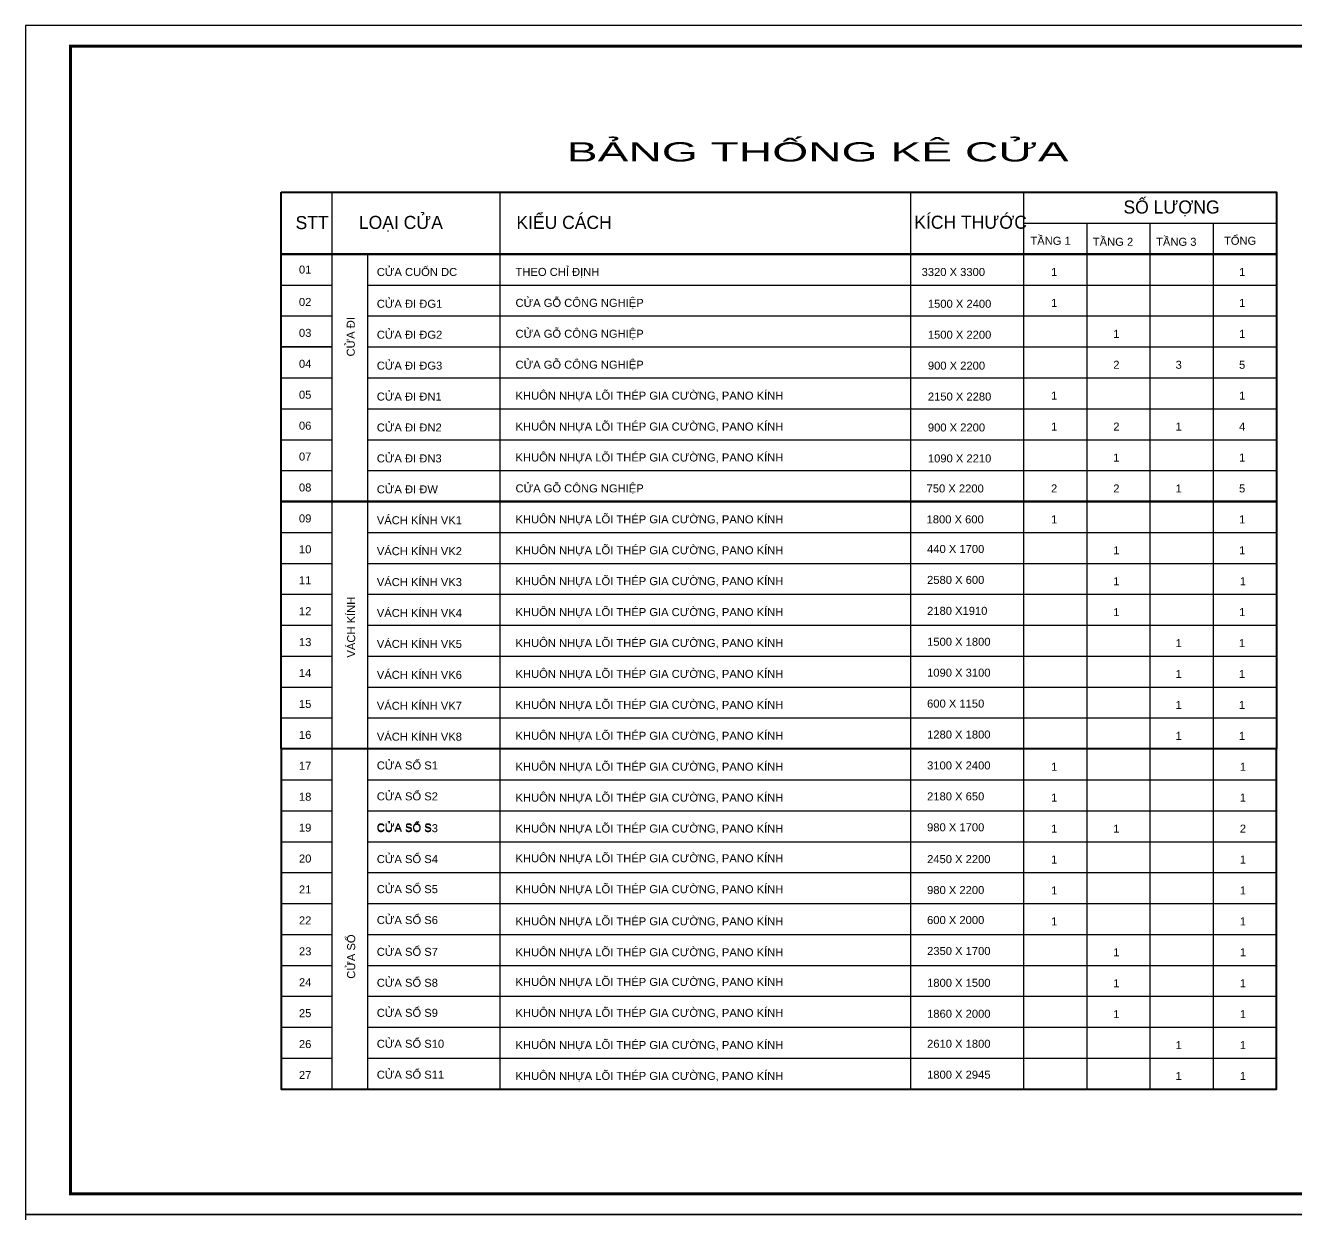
# Model space of a CAD drawing. Header units: millimetres. Extents: x -229618 to 2906, y -178063 to 96806.
# Drawn here: x -20344 to -12404, y -39155 to -31730 of the extents above; entities that cross this region are included whole.
import ezdxf

# ---------------------------------------------------------------- set-up
doc = ezdxf.new("R2010")
doc.units = ezdxf.units.MM
doc.header["$LTSCALE"] = 200
doc.header["$MEASUREMENT"] = 0
doc.layers.get('DEFPOINTS').update_dxf_attribs({"linetype": 'CONTINUOUS'})
doc.layers.add('cat', color=1, linetype='CONTINUOUS', lineweight=40)
doc.layers.add('thay', color=7, linetype='CONTINUOUS', lineweight=18)
doc.layers.add('in', color=203, linetype='CONTINUOUS', lineweight=5, plot=False)
for name, color, linetype in [('KHUNGTEN', 7, 'CONTINUOUS'), ('KTEN', 7, 'CONTINUOUS'), ('TEXT', 33, 'CONTINUOUS'), ('TEXT-50', 40, 'CONTINUOUS'), ('thong ke cua', 7, 'CONTINUOUS')]:
    doc.layers.add(name, color=color, linetype=linetype)
doc.styles.add('$0$CHU HOA Day', font='Vharial_0.ttf')
doc.styles.add('dam', font='Vhavanb_0.ttf', dxfattribs={"width": 0.9, "height": 450})

# ---------------------------------------------------------------- blocks, each defined once
blk = doc.blocks.new('KhungA3')
at = {"layer": 'DEFPOINTS', "color": 8}
blk.add_lwpolyline([(-3.74, 3.81), (416.31, 3.81), (416.31, 300.81), (-3.74, 300.81)], close=True, dxfattribs=at)
at = {"layer": 'KHUNGTEN', "color": 4, "const_width": 0.724}
blk.add_lwpolyline([(7.54, 8.99), (411.13, 8.99), (411.13, 295.64), (7.54, 295.64)], close=True, dxfattribs=at)

msp = doc.modelspace()

# ---------------------------------------------------------------- linework, layer by layer
at = {"layer": 'cat', "linetype": 'Continuous'}
for points in [[(-18746, -32771.8), (-12529.7, -32771.8), (-12529.7, -33158), (-18746, -33158)], [(-18746, -33158), (-12529.7, -33158), (-12529.7, -34702.7), (-18746, -34702.7)], [(-18746, -34702.7), (-12529.7, -34702.7), (-12529.7, -36247.4), (-18746, -36247.4)], [(-12529.7, -36247.4), (-18746, -36247.4), (-18746, -38371.3), (-12529.7, -38371.3)]]:
    msp.add_lwpolyline(points, close=True, dxfattribs=at)
at = {"layer": 'in', "linetype": 'Continuous'}
for points in [[(-20344.3, -31729.9), (-9843.3, -31729.9), (-9843.3, -39154.9), (-20344.3, -39154.9)], [(-20344.3, -39154.9), (-7743, -39154.9), (-7743, -48064.9), (-20344.3, -48064.9)]]:
    msp.add_lwpolyline(points, close=True, dxfattribs=at)
at = {"layer": 'KTEN'}
for p, q in [((-18746, -32771.8), (-12546, -32771.8)), ((-18746, -32771.8), (-18746, -38371.3)), ((-18746, -32771.8), (-12529.7, -32771.8)), ((-18429.3, -32771.8), (-18429.3, -38371.3)), ((-17381.4, -32771.8), (-17381.4, -38371.3)), ((-14815.1, -32771.8), (-14815.1, -38371.3)), ((-14110, -32771.8), (-14110, -38371.3)), ((-14110, -32964.9), (-12529.7, -32964.9)), ((-18746, -33158), (-12529.7, -33158)), ((-18207.1, -33158), (-18207.1, -38371.3)), ((-18746, -33351.1), (-18429.3, -33351.1)), ((-18207.1, -33351.1), (-12529.7, -33351.1)), ((-18746, -33544.2), (-18429.3, -33544.2)), ((-18207.1, -33544.2), (-12529.7, -33544.2)), ((-18746, -33737.3), (-18429.3, -33737.3)), ((-18429.3, -33737.3), (-18746, -33737.3)), ((-18746, -33737.3), (-18429.3, -33737.3)), ((-18207.1, -33737.3), (-12529.7, -33737.3)), ((-18207.1, -33737.3), (-12529.7, -33737.3)), ((-18746, -33930.4), (-18429.3, -33930.4)), ((-18207.1, -33930.4), (-12529.7, -33930.4)), ((-18746, -34123.4), (-18429.3, -34123.4)), ((-18746, -34123.4), (-18429.3, -34123.4)), ((-18207.1, -34123.4), (-12529.7, -34123.4)), ((-18746, -34316.5), (-18429.3, -34316.5)), ((-18207.1, -34316.5), (-12529.7, -34316.5)), ((-18746, -34509.6), (-18429.3, -34509.6)), ((-18207.1, -34509.6), (-12529.7, -34509.6)), ((-18746, -34702.7), (-18429.3, -34702.7)), ((-18746, -34702.7), (-12529.7, -34702.7)), ((-18746, -34702.7), (-18429.3, -34702.7)), ((-18207.1, -34702.7), (-12529.7, -34702.7)), ((-18207.1, -34702.7), (-12529.7, -34702.7)), ((-18746, -34895.8), (-18429.3, -34895.8)), ((-18746, -34895.8), (-18429.3, -34895.8)), ((-18746, -34895.8), (-18429.3, -34895.8)), ((-18207.1, -34895.8), (-12529.7, -34895.8)), ((-18746, -35088.9), (-18429.3, -35088.9)), ((-18207.1, -35088.9), (-12529.7, -35088.9)), ((-18207.1, -35088.9), (-12529.7, -35088.9)), ((-18746, -35282), (-18429.3, -35282)), ((-18746, -35282), (-18429.3, -35282)), ((-18207.1, -35282), (-12529.7, -35282)), ((-18746, -35475), (-18429.3, -35475)), ((-18207.1, -35475), (-12529.7, -35475)), ((-18746, -35668.1), (-18429.3, -35668.1)), ((-18207.1, -35668.1), (-12529.7, -35668.1)), ((-18746, -35861.2), (-18429.3, -35861.2)), ((-18207.1, -35861.2), (-12529.7, -35861.2)), ((-18746, -36054.3), (-18429.3, -36054.3)), ((-18207.1, -36054.3), (-12529.7, -36054.3)), ((-18746, -36247.4), (-12529.7, -36247.4)), ((-18746, -36247.4), (-18429.3, -36247.4)), ((-18207.1, -36247.4), (-12529.7, -36247.4)), ((-18207.1, -36247.4), (-12529.7, -36247.4)), ((-18746, -36440.5), (-18429.3, -36440.5)), ((-18207.1, -36440.5), (-12529.7, -36440.5)), ((-18746, -36633.6), (-18429.3, -36633.6)), ((-18207.1, -36633.6), (-12529.7, -36633.6)), ((-18746, -36826.6), (-18429.3, -36826.6)), ((-18207.1, -36826.6), (-12529.7, -36826.6)), ((-18207.1, -36826.6), (-12529.7, -36826.6)), ((-18746, -37019.7), (-18429.3, -37019.7)), ((-18207.1, -37019.7), (-12529.7, -37019.7)), ((-18207.1, -37019.7), (-12529.7, -37019.7)), ((-18746, -37212.8), (-18429.3, -37212.8)), ((-18207.1, -37212.8), (-12529.7, -37212.8)), ((-18746, -37405.9), (-18429.3, -37405.9)), ((-18207.1, -37405.9), (-12529.7, -37405.9)), ((-18746, -37599), (-18429.3, -37599)), ((-18207.1, -37599), (-12529.7, -37599)), ((-18746, -37792.1), (-18429.3, -37792.1)), ((-18207.1, -37792.1), (-12529.7, -37792.1)), ((-18746, -37985.2), (-18429.3, -37985.2)), ((-18207.1, -37985.2), (-12529.7, -37985.2)), ((-18746, -38178.2), (-18429.3, -38178.2)), ((-18207.1, -38178.2), (-12529.7, -38178.2)), ((-18746, -38371.3), (-12529.7, -38371.3))]:
    msp.add_line(p, q, dxfattribs=at)
at = {"layer": 'thong ke cua', "linetype": 'Continuous'}
for p, q in [((-13714.9, -32964.9), (-13714.9, -38371.3)), ((-13319.8, -32964.9), (-13319.8, -38371.3)), ((-12924.7, -32964.9), (-12924.7, -38371.3))]:
    msp.add_line(p, q, dxfattribs=at)

# ---------------------------------------------------------------- block references
at = {"layer": 'KHUNGTEN', "xscale": 25, "yscale": 25, "zscale": 25.00000000000003}
msp.add_blockref('KhungA3', (-20250.9, -39250.3), dxfattribs=at)
at = {"layer": 'thay', "xscale": 30, "yscale": 30, "zscale": 30.00000000000013}
msp.add_blockref('KhungA3', (-20232.2, -48179.3), dxfattribs=at)

# ---------------------------------------------------------------- texts
at = {"layer": 'TEXT', "style": 'dam', "width": 1.8}
msp.add_text('B¶ng thèng kª cöa', height=120, dxfattribs=at).set_placement((-16962.9, -32579.4))
at = {"layer": 'TEXT', "style": '$0$CHU HOA Day'}
for s, p in [('tÇng 1', (-14066.5, -33099.6)), ('tÇng 2', (-13676.4, -33106.1)), ('tÇng 3', (-13281.3, -33106.1)), ('tæng', (-12857.3, -33099.6)), ('01', (-18635.7, -33279.3)), ('cöa cuèN dc', (-18149.2, -33294.4)), ('theo chØ §ÞNH', (-17282.7, -33294)), ('3320 X 3300', (-14745.9, -33294.4)), ('1', (-13937.5, -33294.4)), ('1', (-12763, -33294.4)), ('cöa ®i ®g1', (-18149.2, -33492.9)), ('cöa gç c«ng nghiÖp', (-17282.7, -33487.1)), ('02', (-18635.7, -33481.5)), ('1500 x 2400', (-14706.8, -33492.9)), ('1', (-13937.5, -33487.5)), ('1', (-12763, -33487.5)), ('03', (-18635.7, -33674.5)), ('cöa ®i ®g2', (-18149.2, -33686)), ('cöa gç c«ng nghiÖp', (-17282.7, -33680.2)), ('1500 x 2200', (-14706.8, -33686)), ('1', (-13548.5, -33680.6)), ('1', (-12763, -33680.6)), ('04', (-18635.7, -33867.6)), ('cöa gç c«ng nghiÖp', (-17282.7, -33873.3)), ('2', (-13548.5, -33873.7)), ('3', (-13159.4, -33873.7)), ('5', (-12763, -33873.7)), ('900 x 2200', (-14706.8, -33879.1)), ('05', (-18635.7, -34060.7)), ('cöa ®i ®n1', (-18149.2, -34072.2)), ('khu«n nhùa lâi thÐp gia c\xadêng, pano kÝnh', (-17282.7, -34066.4)), ('2150 x 2280', (-14706.8, -34072.2)), ('1', (-13937.5, -34066.8)), ('1', (-12763, -34066.8)), ('06', (-18635.7, -34253.8)), ('cöa ®i ®n2', (-18149.2, -34265.3)), ('khu«n nhùa lâi thÐp gia c\xadêng, pano kÝnh', (-17282.7, -34259.4)), ('900 x 2200', (-14706.8, -34265.3)), ('1', (-13937.5, -34259.8)), ('2', (-13548.5, -34259.8)), ('1', (-13159.4, -34259.8)), ('4', (-12763, -34259.8)), ('07', (-18635.7, -34446.9)), ('cöa ®i ®n3', (-18149.2, -34458.4)), ('khu«n nhùa lâi thÐp gia c\xadêng, pano kÝnh', (-17282.7, -34452.5)), ('1090 x 2210', (-14706.8, -34458.4)), ('1', (-13548.5, -34452.9)), ('1', (-12763.1, -34452.9)), ('08', (-18635.7, -34640)), ('cöa ®i ®w', (-18149.2, -34651.5)), ('cöa gç c«ng nghiÖp', (-17282.7, -34645.6)), ('750 x 2200', (-14714.9, -34646)), ('2', (-13937.5, -34646)), ('2', (-13548.5, -34646)), ('1', (-13159.4, -34646)), ('5', (-12763, -34646)), ('khu«n nhùa lâi thÐp gia c\xadêng, pano kÝnh', (-17282.7, -34838.7)), ('09', (-18635.7, -34833.1)), ('v¸ch kÝnh vk1', (-18149.2, -34844.5)), ('1800 x 600', (-14714.9, -34839.1)), ('1', (-13937.5, -34839.1)), ('1', (-12763, -34839.1)), ('10', (-18635.7, -35026.1)), ('v¸ch kÝnh vk2', (-18149.2, -35037.6)), ('khu«n nhùa lâi thÐp gia c\xadêng, pano kÝnh', (-17282.7, -35031.8)), ('440 x 1700', (-14711.7, -35024)), ('1', (-13548.5, -35032.2)), ('1', (-12763, -35032.2)), ('11', (-18635.7, -35219.2)), ('v¸ch kÝnh vk3', (-18149.2, -35230.7)), ('khu«n nhùa lâi thÐp gia c\xadêng, pano kÝnh', (-17282.7, -35224.9)), ('2580 x 600', (-14711.7, -35217.1)), ('1', (-13548.5, -35225.3)), ('1', (-12758.3, -35225.3)), ('12', (-18635.7, -35412.3)), ('v¸ch kÝnh vk4', (-18149.2, -35423.8)), ('khu«n nhùa lâi thÐp gia c\xadêng, pano kÝnh', (-17282.7, -35418)), ('2180 x1910', (-14711.7, -35410.2)), ('1', (-13548.5, -35418.4)), ('1', (-12763, -35418.4)), ('13', (-18635.7, -35605.4)), ('v¸ch kÝnh vk5', (-18149.2, -35616.9)), ('khu«n nhùa lâi thÐp gia c\xadêng, pano kÝnh', (-17282.7, -35611)), ('1500 x 1800', (-14711.7, -35603.3)), ('1', (-13159.4, -35611.4)), ('1', (-12763.5, -35611.4)), ('14', (-18635.7, -35798.5)), ('khu«n nhùa lâi thÐp gia c\xadêng, pano kÝnh', (-17282.7, -35804.1)), ('1090 x 3100', (-14711.7, -35796.4)), ('1', (-13159.4, -35804.5)), ('1', (-12763.5, -35804.5)), ('15', (-18635.7, -35991.6)), ('khu«n nhùa lâi thÐp gia c\xadêng, pano kÝnh', (-17282.7, -35997.2)), ('600 x 1150', (-14711.7, -35989.4)), ('1', (-13159.4, -35997.6)), ('1', (-12763.5, -35997.6)), ('khu«n nhùa lâi thÐp gia c\xadêng, pano kÝnh', (-17282.7, -36190.3)), ('16', (-18635.7, -36184.7)), ('1280 x 1800', (-14711.7, -36182.5)), ('1', (-13159.4, -36190.7)), ('1', (-12763.5, -36190.7)), ('17', (-18635.7, -36377.7)), ('cöa sæ s1', (-18149.2, -36375.6)), ('khu«n nhùa lâi thÐp gia c\xadêng, pano kÝnh', (-17282.7, -36383.4)), ('3100 x 2400', (-14711.7, -36375.6)), ('1', (-13937.5, -36383.8)), ('1', (-12758.3, -36383.8)), ('18', (-18635.7, -36570.8)), ('cöa sæ s2', (-18149.2, -36568.7)), ('khu«n nhùa lâi thÐp gia c\xadêng, pano kÝnh', (-17282.7, -36576.5)), ('2180 x 650', (-14711.7, -36568.7)), ('1', (-13937.5, -36576.9)), ('1', (-12758.3, -36576.9)), ('19', (-18635.7, -36763.9)), ('cöa sæ s', (-18149.2, -36761.8)), ('cöa sæ s3', (-18149.2, -36767.2)), ('khu«n nhùa lâi thÐp gia c\xadêng, pano kÝnh', (-17282.7, -36769.6)), ('980 x 1700', (-14711.7, -36761.8)), ('1', (-13937.5, -36770)), ('1', (-13548.5, -36770)), ('2', (-12758.3, -36770)), ('20', (-18635.7, -36957)), ('cöa sæ s4', (-18149.2, -36960.3)), ('khu«n nhùa lâi thÐp gia c\xadêng, pano kÝnh', (-17282.7, -36955.1)), ('2450 x 2200', (-14711.7, -36960.6)), ('1', (-13937.5, -36963)), ('1', (-12758.3, -36963)), ('cöa sæ s5', (-18149.2, -37147.9)), ('21', (-18635.7, -37150.1)), ('khu«n nhùa lâi thÐp gia c\xadêng, pano kÝnh', (-17282.7, -37148.2)), ('980 x 2200', (-14711.7, -37153.7)), ('1', (-13937.5, -37156.1)), ('1', (-12758.3, -37156.1)), ('22', (-18635.7, -37343.2)), ('cöa sæ s6', (-18149.2, -37341)), ('khu«n nhùa lâi thÐp gia c\xadêng, pano kÝnh', (-17282.7, -37348.8)), ('600 x 2000', (-14711.7, -37341)), ('1', (-13937.5, -37349.2)), ('1', (-12758.3, -37349.2)), ('cöa sæ s7', (-18149.2, -37539.5)), ('khu«n nhùa lâi thÐp gia c\xadêng, pano kÝnh', (-17282.7, -37541.9)), ('khu«n nhùa lâi thÐp gia c\xadêng, pano kÝnh', (-17282.7, -37541.9)), ('23', (-18635.7, -37536.3)), ('2350 x 1700', (-14711.7, -37534.1)), ('1', (-13548.5, -37542.3)), ('1', (-12757.9, -37542.3)), ('24', (-18635.7, -37729.3)), ('cöa sæ s8', (-18149.2, -37732.6)), ('khu«n nhùa lâi thÐp gia c\xadêng, pano kÝnh', (-17282.7, -37727.4)), ('1800 x 1500', (-14711.7, -37732.9)), ('1', (-13548.5, -37735.4)), ('1', (-12758.3, -37735.4)), ('cöa sæ s9', (-18149.2, -37920.3)), ('khu«n nhùa lâi thÐp gia c\xadêng, pano kÝnh', (-17282.7, -37920.5)), ('1860 x 2000', (-14711.7, -37926)), ('1', (-13548.5, -37928.5)), ('1', (-12758.3, -37928.5)), ('cöa sæ s10', (-18149.2, -38113.4)), ('khu«n nhùa lâi thÐp gia c\xadêng, pano kÝnh', (-17282.7, -38121.2)), ('2610 x 1800', (-14711.7, -38113.4)), ('1', (-13159.4, -38121.6)), ('1', (-12758.3, -38121.6)), ('khu«n nhùa lâi thÐp gia c\xadêng, pano kÝnh', (-17282.7, -38314.2)), ('1800 x 2945', (-14711.7, -38306.5)), ('1', (-13159.4, -38314.6)), ('1', (-12758.3, -38314.6))]:
    msp.add_text(s, height=50, dxfattribs=at).set_placement(p)
for s, p in [('cöa ®i ', (-18287.1, -33796.9)), ('v¸ch kÝnh', (-18284.5, -35677.1)), ('cöa sæ', (-18284.5, -37682.6))]:
    msp.add_text(s, height=50, rotation=90, dxfattribs=at).set_placement(p)
at = {"layer": 'TEXT', "linetype": 'Continuous', "style": '$0$CHU HOA Day'}
for s, p in [('cöa ®i ®g3', (-18149.2, -33879.1)), ('v¸ch kÝnh vk6', (-18149.2, -35810)), ('v¸ch kÝnh vk7', (-18149.2, -36003.1)), ('v¸ch kÝnh vk8', (-18149.2, -36196.1)), ('25', (-18635.7, -37922.4)), ('26', (-18635.7, -38115.5)), ('27', (-18635.7, -38308.6)), ('cöa sæ s11', (-18149.2, -38306.5))]:
    msp.add_text(s, height=50, dxfattribs=at).set_placement(p)
at = {"layer": 'TEXT-50', "style": 'dam'}
for s, p in [('sè l\xadîng', (-13484.9, -32904.6)), ('stt', (-18656.8, -33001.8)), ('lo¹i cöa', (-18261.1, -33000.6)), ('kiÓu c¸ch', (-17277.1, -33000.6)), ('kÝch th\xadíc', (-14791.4, -32999.5))]:
    msp.add_text(s, height=81.74, dxfattribs=at).set_placement(p)

doc.saveas('drawing.dxf')
